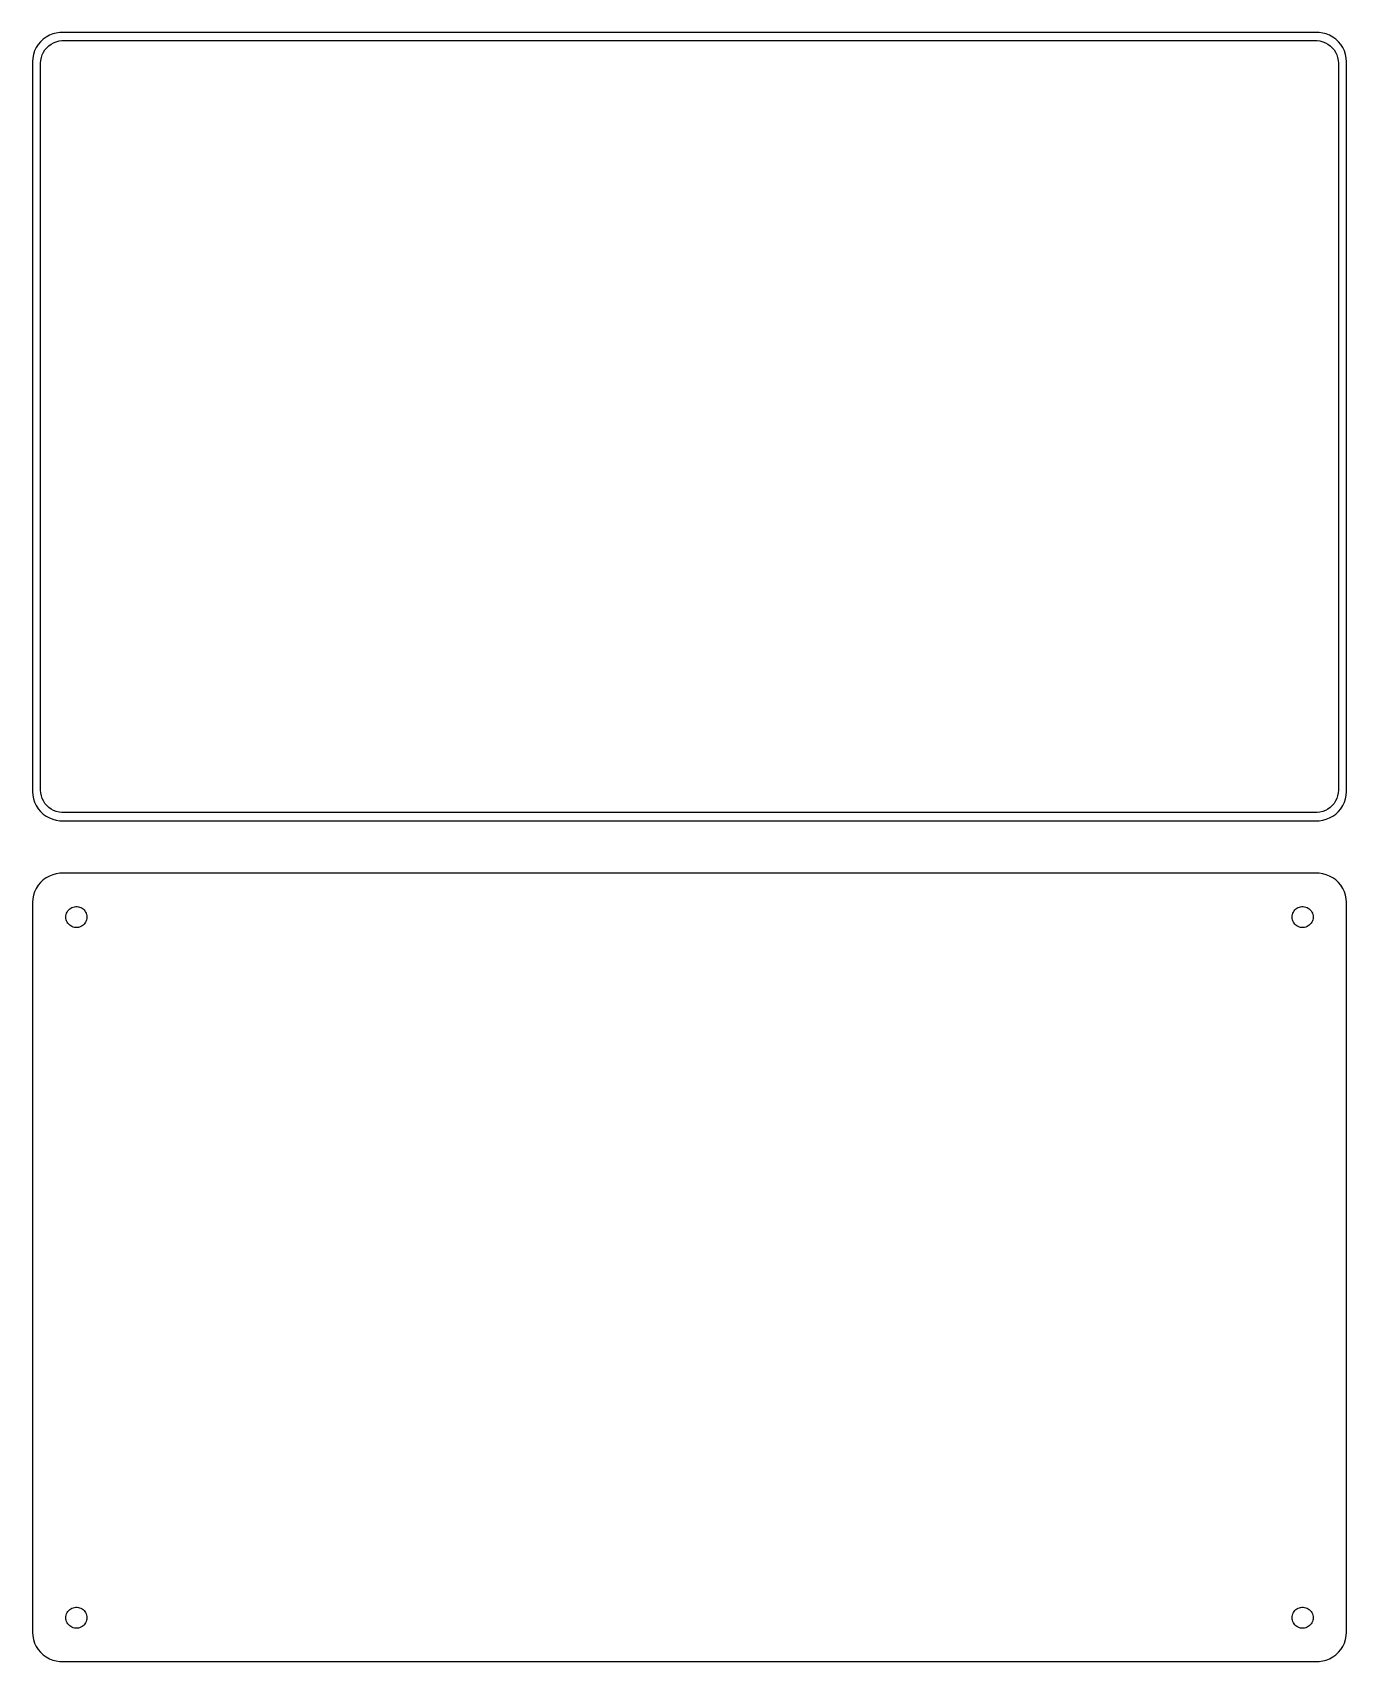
# Model space of a CAD drawing. Header units: metres. Extents: x -112 to 112, y 77 to 355.
import ezdxf

# ---------------------------------------------------------------- set-up
doc = ezdxf.new("R2010")
doc.units = ezdxf.units.M

msp = doc.modelspace()

# ---------------------------------------------------------------- linework, layer by layer
for p, q in [((-110.687, 354.353), (-111.145, 353.923)), ((-110.179, 354.722), (-110.687, 354.353)), ((-109.629, 355.024), (-110.179, 354.722)), ((-109.045, 355.255), (-109.629, 355.024)), ((-108.437, 355.411), (-109.045, 355.255)), ((-107.814, 355.49), (-108.437, 355.411)), ((107.814, 355.49), (-107.814, 355.49)), ((108.437, 355.411), (107.814, 355.49)), ((109.045, 355.255), (108.437, 355.411)), ((109.629, 355.024), (109.045, 355.255)), ((110.179, 354.722), (109.629, 355.024)), ((110.687, 354.353), (110.179, 354.722)), ((111.145, 353.923), (110.687, 354.353)), ((-112.343, 351.743), (-112.461, 351.127)), ((-112.149, 352.341), (-112.343, 351.743)), ((-111.882, 352.909), (-112.149, 352.341)), ((-111.545, 353.439), (-111.882, 352.909)), ((-111.145, 353.923), (-111.545, 353.439)), ((-110.998, 351.212), (-110.848, 351.674)), ((-110.848, 351.674), (-110.641, 352.114)), ((-110.641, 352.114), (-110.38, 352.524)), ((-110.38, 352.524), (-110.071, 352.899)), ((-110.071, 352.899), (-109.716, 353.231)), ((-109.716, 353.231), (-109.323, 353.517)), ((-109.323, 353.517), (-108.898, 353.751)), ((-108.898, 353.751), (-108.446, 353.93)), ((-108.446, 353.93), (-107.975, 354.051)), ((-107.975, 354.051), (-107.493, 354.112)), ((-107.493, 354.112), (107.493, 354.112)), ((107.493, 354.112), (107.975, 354.051)), ((107.975, 354.051), (108.446, 353.93)), ((108.446, 353.93), (108.898, 353.751)), ((108.898, 353.751), (109.323, 353.517)), ((109.323, 353.517), (109.716, 353.231)), ((109.716, 353.231), (110.071, 352.899)), ((110.071, 352.899), (110.38, 352.524)), ((110.38, 352.524), (110.641, 352.114)), ((110.641, 352.114), (110.848, 351.674)), ((110.848, 351.674), (110.998, 351.212)), ((111.545, 353.439), (111.145, 353.923)), ((111.882, 352.909), (111.545, 353.439)), ((112.149, 352.341), (111.882, 352.909)), ((112.343, 351.743), (112.149, 352.341)), ((112.461, 351.127), (112.343, 351.743)), ((-112.461, 351.127), (-112.5, 350.5)), ((-112.5, 350.5), (-112.5, 225.5)), ((-111.119, 350.25), (-111.089, 350.735)), ((-111.119, 225.75), (-111.119, 350.25)), ((-111.089, 350.735), (-110.998, 351.212)), ((110.998, 351.212), (111.089, 350.735)), ((111.089, 350.735), (111.119, 350.25)), ((111.119, 350.25), (111.119, 225.75)), ((112.5, 350.5), (112.461, 351.127)), ((112.5, 225.5), (112.5, 350.5)), ((-112.5, 225.5), (-112.461, 224.873)), ((-112.461, 224.873), (-112.343, 224.257)), ((-112.343, 224.257), (-112.149, 223.659)), ((-112.149, 223.659), (-111.882, 223.091)), ((-111.089, 225.265), (-111.119, 225.75)), ((-110.998, 224.788), (-111.089, 225.265)), ((-110.848, 224.326), (-110.998, 224.788)), ((-110.641, 223.886), (-110.848, 224.326)), ((-110.38, 223.476), (-110.641, 223.886)), ((-110.071, 223.101), (-110.38, 223.476)), ((110.38, 223.476), (110.071, 223.101)), ((110.641, 223.886), (110.38, 223.476)), ((110.848, 224.326), (110.641, 223.886)), ((110.998, 224.788), (110.848, 224.326)), ((111.089, 225.265), (110.998, 224.788)), ((111.119, 225.75), (111.089, 225.265)), ((111.882, 223.091), (112.149, 223.659)), ((112.149, 223.659), (112.343, 224.257)), ((112.343, 224.257), (112.461, 224.873)), ((112.461, 224.873), (112.5, 225.5)), ((-111.882, 223.091), (-111.545, 222.561)), ((-111.545, 222.561), (-111.145, 222.077)), ((-111.145, 222.077), (-110.687, 221.647)), ((-110.687, 221.647), (-110.179, 221.278)), ((-110.179, 221.278), (-109.629, 220.976)), ((-109.716, 222.769), (-110.071, 223.101)), ((-109.323, 222.483), (-109.716, 222.769)), ((-109.629, 220.976), (-109.045, 220.745)), ((-108.898, 222.249), (-109.323, 222.483)), ((-109.045, 220.745), (-108.437, 220.589)), ((-108.446, 222.07), (-108.898, 222.249)), ((-107.975, 221.949), (-108.446, 222.07)), ((-108.437, 220.589), (-107.814, 220.51)), ((-107.493, 221.888), (-107.975, 221.949)), ((-107.814, 220.51), (107.814, 220.51)), ((107.493, 221.888), (-107.493, 221.888)), ((107.975, 221.949), (107.493, 221.888)), ((107.814, 220.51), (108.437, 220.589)), ((108.446, 222.07), (107.975, 221.949)), ((108.437, 220.589), (109.045, 220.745)), ((108.898, 222.249), (108.446, 222.07)), ((109.323, 222.483), (108.898, 222.249)), ((109.045, 220.745), (109.629, 220.976)), ((109.716, 222.769), (109.323, 222.483)), ((109.629, 220.976), (110.179, 221.278)), ((110.071, 223.101), (109.716, 222.769)), ((110.179, 221.278), (110.687, 221.647)), ((110.687, 221.647), (111.145, 222.077)), ((111.145, 222.077), (111.545, 222.561)), ((111.545, 222.561), (111.882, 223.091)), ((-111.545, 209.439), (-111.882, 208.909)), ((-111.145, 209.923), (-111.545, 209.439)), ((-110.687, 210.353), (-111.145, 209.923)), ((-110.179, 210.722), (-110.687, 210.353)), ((-109.629, 211.024), (-110.179, 210.722)), ((-109.045, 211.255), (-109.629, 211.024)), ((-108.437, 211.411), (-109.045, 211.255)), ((-107.814, 211.49), (-108.437, 211.411)), ((107.814, 211.49), (-107.814, 211.49)), ((108.437, 211.411), (107.814, 211.49)), ((109.045, 211.255), (108.437, 211.411)), ((109.629, 211.024), (109.045, 211.255)), ((110.179, 210.722), (109.629, 211.024)), ((110.687, 210.353), (110.179, 210.722)), ((111.145, 209.923), (110.687, 210.353)), ((111.545, 209.439), (111.145, 209.923)), ((111.882, 208.909), (111.545, 209.439)), ((-112.461, 207.127), (-112.5, 206.5)), ((-112.5, 206.5), (-112.5, 81.5)), ((-112.343, 207.743), (-112.461, 207.127)), ((-112.149, 208.341), (-112.343, 207.743)), ((-111.882, 208.909), (-112.149, 208.341)), ((112.149, 208.341), (111.882, 208.909)), ((112.343, 207.743), (112.149, 208.341)), ((112.461, 207.127), (112.343, 207.743)), ((112.5, 206.5), (112.461, 207.127)), ((112.5, 81.5), (112.5, 206.5)), ((-106.8, 204), (-106.786, 204.226)), ((-106.786, 203.774), (-106.8, 204)), ((-106.786, 204.226), (-106.743, 204.448)), ((-106.743, 203.552), (-106.786, 203.774)), ((-106.743, 204.448), (-106.674, 204.663)), ((-106.674, 204.663), (-106.577, 204.867)), ((-106.577, 204.867), (-106.456, 205.058)), ((-106.456, 205.058), (-106.312, 205.232)), ((-106.312, 205.232), (-106.147, 205.387)), ((-106.147, 205.387), (-105.964, 205.52)), ((-105.964, 205.52), (-105.766, 205.629)), ((-105.766, 205.629), (-105.556, 205.712)), ((-105.556, 205.712), (-105.337, 205.768)), ((-105.337, 205.768), (-105.113, 205.796)), ((-105.113, 205.796), (-104.887, 205.796)), ((-104.887, 205.796), (-104.663, 205.768)), ((-104.663, 205.768), (-104.444, 205.712)), ((-104.444, 205.712), (-104.234, 205.629)), ((-104.234, 205.629), (-104.036, 205.52)), ((-104.036, 205.52), (-103.853, 205.387)), ((-103.853, 205.387), (-103.688, 205.232)), ((-103.688, 205.232), (-103.544, 205.058)), ((-103.544, 205.058), (-103.423, 204.867)), ((-103.423, 204.867), (-103.326, 204.663)), ((-103.326, 204.663), (-103.257, 204.448)), ((-103.257, 204.448), (-103.214, 204.226)), ((-103.214, 203.774), (-103.257, 203.552)), ((-103.214, 204.226), (-103.2, 204)), ((-103.2, 204), (-103.214, 203.774)), ((103.2, 204), (103.214, 204.226)), ((103.214, 203.774), (103.2, 204)), ((103.214, 204.226), (103.257, 204.448)), ((103.257, 203.552), (103.214, 203.774)), ((103.257, 204.448), (103.326, 204.663)), ((103.326, 204.663), (103.423, 204.867)), ((103.423, 204.867), (103.544, 205.058)), ((103.544, 205.058), (103.688, 205.232)), ((103.688, 205.232), (103.853, 205.387)), ((103.853, 205.387), (104.036, 205.52)), ((104.036, 205.52), (104.234, 205.629)), ((104.234, 205.629), (104.444, 205.712)), ((104.444, 205.712), (104.663, 205.768)), ((104.663, 205.768), (104.887, 205.796)), ((104.887, 205.796), (105.113, 205.796)), ((105.113, 205.796), (105.337, 205.768)), ((105.337, 205.768), (105.556, 205.712)), ((105.556, 205.712), (105.766, 205.629)), ((105.766, 205.629), (105.964, 205.52)), ((105.964, 205.52), (106.147, 205.387)), ((106.147, 205.387), (106.312, 205.232)), ((106.312, 205.232), (106.456, 205.058)), ((106.456, 205.058), (106.577, 204.867)), ((106.577, 204.867), (106.674, 204.663)), ((106.674, 204.663), (106.743, 204.448)), ((106.743, 204.448), (106.786, 204.226)), ((106.786, 203.774), (106.743, 203.552)), ((106.786, 204.226), (106.8, 204)), ((106.8, 204), (106.786, 203.774)), ((-106.674, 203.337), (-106.743, 203.552)), ((-106.577, 203.133), (-106.674, 203.337)), ((-106.456, 202.942), (-106.577, 203.133)), ((-106.312, 202.768), (-106.456, 202.942)), ((-106.147, 202.613), (-106.312, 202.768)), ((-105.964, 202.48), (-106.147, 202.613)), ((-105.766, 202.371), (-105.964, 202.48)), ((-105.556, 202.288), (-105.766, 202.371)), ((-105.337, 202.232), (-105.556, 202.288)), ((-105.113, 202.204), (-105.337, 202.232)), ((-104.887, 202.204), (-105.113, 202.204)), ((-104.663, 202.232), (-104.887, 202.204)), ((-104.444, 202.288), (-104.663, 202.232)), ((-104.234, 202.371), (-104.444, 202.288)), ((-104.036, 202.48), (-104.234, 202.371)), ((-103.853, 202.613), (-104.036, 202.48)), ((-103.688, 202.768), (-103.853, 202.613)), ((-103.544, 202.942), (-103.688, 202.768)), ((-103.423, 203.133), (-103.544, 202.942)), ((-103.326, 203.337), (-103.423, 203.133)), ((-103.257, 203.552), (-103.326, 203.337)), ((103.326, 203.337), (103.257, 203.552)), ((103.423, 203.133), (103.326, 203.337)), ((103.544, 202.942), (103.423, 203.133)), ((103.688, 202.768), (103.544, 202.942)), ((103.853, 202.613), (103.688, 202.768)), ((104.036, 202.48), (103.853, 202.613)), ((104.234, 202.371), (104.036, 202.48)), ((104.444, 202.288), (104.234, 202.371)), ((104.663, 202.232), (104.444, 202.288)), ((104.887, 202.204), (104.663, 202.232)), ((105.113, 202.204), (104.887, 202.204)), ((105.337, 202.232), (105.113, 202.204)), ((105.556, 202.288), (105.337, 202.232)), ((105.766, 202.371), (105.556, 202.288)), ((105.964, 202.48), (105.766, 202.371)), ((106.147, 202.613), (105.964, 202.48)), ((106.312, 202.768), (106.147, 202.613)), ((106.456, 202.942), (106.312, 202.768)), ((106.577, 203.133), (106.456, 202.942)), ((106.674, 203.337), (106.577, 203.133)), ((106.743, 203.552), (106.674, 203.337)), ((-106.8, 84), (-106.786, 84.2256)), ((-106.786, 83.7744), (-106.8, 84)), ((-106.786, 84.2256), (-106.743, 84.4476)), ((-106.743, 83.5524), (-106.786, 83.7744)), ((-106.743, 84.4476), (-106.674, 84.6626)), ((-106.674, 84.6626), (-106.577, 84.8672)), ((-106.577, 84.8672), (-106.456, 85.058)), ((-106.456, 85.058), (-106.312, 85.2322)), ((-106.312, 85.2322), (-106.147, 85.3869)), ((-106.147, 85.3869), (-105.964, 85.5198)), ((-105.964, 85.5198), (-105.766, 85.6287)), ((-105.766, 85.6287), (-105.556, 85.7119)), ((-105.556, 85.7119), (-105.337, 85.7681)), ((-105.337, 85.7681), (-105.113, 85.7964)), ((-105.113, 85.7964), (-104.887, 85.7964)), ((-104.887, 85.7964), (-104.663, 85.7681)), ((-104.663, 85.7681), (-104.444, 85.7119)), ((-104.444, 85.7119), (-104.234, 85.6287)), ((-104.234, 85.6287), (-104.036, 85.5198)), ((-104.036, 85.5198), (-103.853, 85.3869)), ((-103.853, 85.3869), (-103.688, 85.2322)), ((-103.688, 85.2322), (-103.544, 85.058)), ((-103.544, 85.058), (-103.423, 84.8672)), ((-103.423, 84.8672), (-103.326, 84.6626)), ((-103.326, 84.6626), (-103.257, 84.4476)), ((-103.257, 84.4476), (-103.214, 84.2256)), ((-103.214, 83.7744), (-103.257, 83.5524)), ((-103.214, 84.2256), (-103.2, 84)), ((-103.2, 84), (-103.214, 83.7744)), ((103.2, 84), (103.214, 84.2256)), ((103.214, 83.7744), (103.2, 84)), ((103.214, 84.2256), (103.257, 84.4476)), ((103.257, 83.5524), (103.214, 83.7744)), ((103.257, 84.4476), (103.326, 84.6626)), ((103.326, 84.6626), (103.423, 84.8672)), ((103.423, 84.8672), (103.544, 85.058)), ((103.544, 85.058), (103.688, 85.2322)), ((103.688, 85.2322), (103.853, 85.3869)), ((103.853, 85.3869), (104.036, 85.5198)), ((104.036, 85.5198), (104.234, 85.6287)), ((104.234, 85.6287), (104.444, 85.7119)), ((104.444, 85.7119), (104.663, 85.7681)), ((104.663, 85.7681), (104.887, 85.7964)), ((104.887, 85.7964), (105.113, 85.7964)), ((105.113, 85.7964), (105.337, 85.7681)), ((105.337, 85.7681), (105.556, 85.7119)), ((105.556, 85.7119), (105.766, 85.6287)), ((105.766, 85.6287), (105.964, 85.5198)), ((105.964, 85.5198), (106.147, 85.3869)), ((106.147, 85.3869), (106.312, 85.2322)), ((106.312, 85.2322), (106.456, 85.058)), ((106.456, 85.058), (106.577, 84.8672)), ((106.577, 84.8672), (106.674, 84.6626)), ((106.674, 84.6626), (106.743, 84.4476)), ((106.743, 84.4476), (106.786, 84.2256)), ((106.786, 83.7744), (106.743, 83.5524)), ((106.786, 84.2256), (106.8, 84)), ((106.8, 84), (106.786, 83.7744)), ((-112.5, 81.5), (-112.461, 80.8733)), ((-106.674, 83.3374), (-106.743, 83.5524)), ((-106.577, 83.1328), (-106.674, 83.3374)), ((-106.456, 82.942), (-106.577, 83.1328)), ((-106.312, 82.7678), (-106.456, 82.942)), ((-106.147, 82.6131), (-106.312, 82.7678)), ((-105.964, 82.4802), (-106.147, 82.6131)), ((-105.766, 82.3713), (-105.964, 82.4802)), ((-105.556, 82.2881), (-105.766, 82.3713)), ((-105.337, 82.2319), (-105.556, 82.2881)), ((-105.113, 82.2036), (-105.337, 82.2319)), ((-104.887, 82.2036), (-105.113, 82.2036)), ((-104.663, 82.2319), (-104.887, 82.2036)), ((-104.444, 82.2881), (-104.663, 82.2319)), ((-104.234, 82.3713), (-104.444, 82.2881)), ((-104.036, 82.4802), (-104.234, 82.3713)), ((-103.853, 82.6131), (-104.036, 82.4802)), ((-103.688, 82.7678), (-103.853, 82.6131)), ((-103.544, 82.942), (-103.688, 82.7678)), ((-103.423, 83.1328), (-103.544, 82.942)), ((-103.326, 83.3374), (-103.423, 83.1328)), ((-103.257, 83.5524), (-103.326, 83.3374)), ((103.326, 83.3374), (103.257, 83.5524)), ((103.423, 83.1328), (103.326, 83.3374)), ((103.544, 82.942), (103.423, 83.1328)), ((103.688, 82.7678), (103.544, 82.942)), ((103.853, 82.6131), (103.688, 82.7678)), ((104.036, 82.4802), (103.853, 82.6131)), ((104.234, 82.3713), (104.036, 82.4802)), ((104.444, 82.2881), (104.234, 82.3713)), ((104.663, 82.2319), (104.444, 82.2881)), ((104.887, 82.2036), (104.663, 82.2319)), ((105.113, 82.2036), (104.887, 82.2036)), ((105.337, 82.2319), (105.113, 82.2036)), ((105.556, 82.2881), (105.337, 82.2319)), ((105.766, 82.3713), (105.556, 82.2881)), ((105.964, 82.4802), (105.766, 82.3713)), ((106.147, 82.6131), (105.964, 82.4802)), ((106.312, 82.7678), (106.147, 82.6131)), ((106.456, 82.942), (106.312, 82.7678)), ((106.577, 83.1328), (106.456, 82.942)), ((106.674, 83.3374), (106.577, 83.1328)), ((106.743, 83.5524), (106.674, 83.3374)), ((112.461, 80.8733), (112.5, 81.5)), ((-112.461, 80.8733), (-112.343, 80.2566)), ((-112.343, 80.2566), (-112.149, 79.6594)), ((-112.149, 79.6594), (-111.882, 79.0912)), ((-111.882, 79.0912), (-111.545, 78.5611)), ((-111.545, 78.5611), (-111.145, 78.0773)), ((111.145, 78.0773), (111.545, 78.5611)), ((111.545, 78.5611), (111.882, 79.0912)), ((111.882, 79.0912), (112.149, 79.6594)), ((112.149, 79.6594), (112.343, 80.2566)), ((112.343, 80.2566), (112.461, 80.8733)), ((-111.145, 78.0773), (-110.687, 77.6474)), ((-110.687, 77.6474), (-110.179, 77.2784)), ((-110.179, 77.2784), (-109.629, 76.9759)), ((-109.629, 76.9759), (-109.045, 76.7447)), ((-109.045, 76.7447), (-108.437, 76.5886)), ((-108.437, 76.5886), (-107.814, 76.5099)), ((-107.814, 76.5099), (107.814, 76.5099)), ((107.814, 76.5099), (108.437, 76.5886)), ((108.437, 76.5886), (109.045, 76.7447)), ((109.045, 76.7447), (109.629, 76.9759)), ((109.629, 76.9759), (110.179, 77.2784)), ((110.179, 77.2784), (110.687, 77.6474)), ((110.687, 77.6474), (111.145, 78.0773))]:
    msp.add_line(p, q)

doc.saveas('drawing.dxf')
